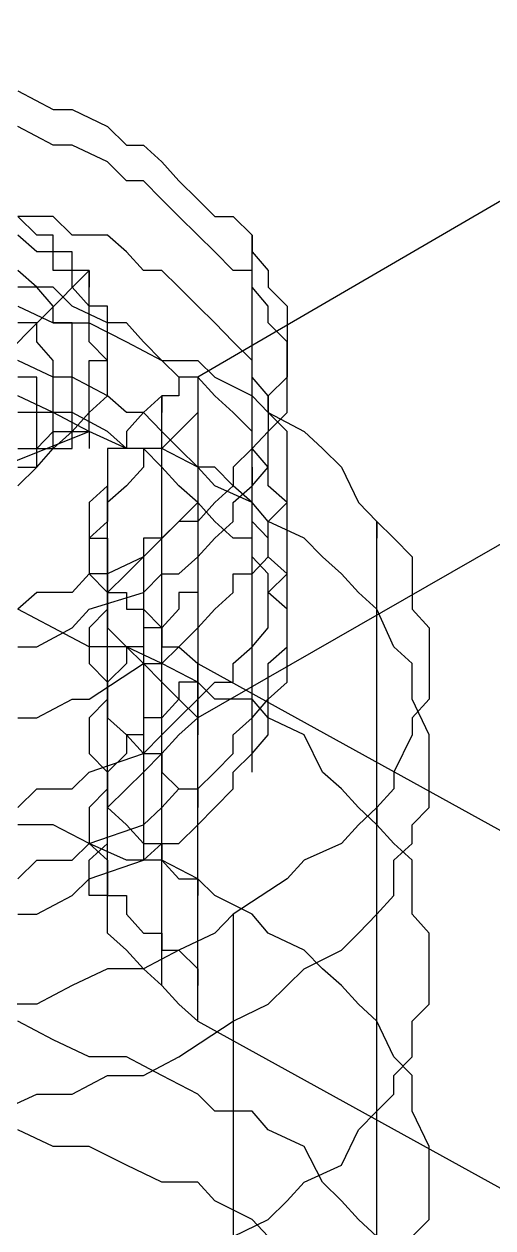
# Model space of a CAD drawing. Header units: millimetres. Extents: x 0 to 2112, y 8 to 1252.
# Drawn here: x 1460.7 to 1467.61, y 528.46 to 546.18 of the extents above; entities that cross this region are included whole.
import ezdxf

# ---------------------------------------------------------------- set-up
doc = ezdxf.new("R2010")
doc.units = ezdxf.units.MM
doc.layers.get('0').update_dxf_attribs({"linetype": 'CONTINUOUS'})

msp = doc.modelspace()

# ---------------------------------------------------------------- linework, layer by layer
at = {"color": 9}
for p, q in [((1491.77, 557.572), (1463.26, 540.985)), ((1491.77, 557.572), (1463.26, 540.985)), ((1491.77, 552.309), (1463.26, 535.972)), ((1491.77, 552.309), (1463.26, 535.972)), ((1460.61, 545.2), (1461.13, 544.925)), ((1460.61, 545.2), (1461.13, 544.925)), ((1461.13, 544.925), (1461.41, 544.925)), ((1461.13, 544.925), (1461.41, 544.925)), ((1461.41, 544.925), (1461.93, 544.675)), ((1461.41, 544.925), (1461.93, 544.675)), ((1461.13, 544.4), (1460.61, 544.675)), ((1461.93, 544.675), (1462.21, 544.4)), ((1461.93, 544.675), (1462.21, 544.4)), ((1461.41, 544.4), (1461.13, 544.4)), ((1461.93, 544.153), (1461.41, 544.4)), ((1462.21, 544.4), (1462.46, 544.4)), ((1462.21, 544.4), (1462.46, 544.4)), ((1462.46, 544.4), (1462.73, 544.153)), ((1462.46, 544.4), (1462.73, 544.153)), ((1462.21, 543.877), (1461.93, 544.153)), ((1462.73, 544.153), (1462.98, 543.877)), ((1462.73, 544.153), (1462.98, 543.877)), ((1462.46, 543.877), (1462.21, 543.877)), ((1462.73, 543.602), (1462.46, 543.877)), ((1462.98, 543.877), (1463.26, 543.602)), ((1462.98, 543.877), (1463.26, 543.602)), ((1462.98, 543.352), (1462.73, 543.602)), ((1463.26, 543.602), (1463.51, 543.352)), ((1463.26, 543.602), (1463.51, 543.352)), ((1461.13, 543.352), (1460.61, 543.352)), ((1460.89, 543.077), (1460.61, 543.352)), ((1460.89, 543.077), (1460.61, 543.352)), ((1461.41, 543.077), (1461.13, 543.352)), ((1463.26, 543.077), (1462.98, 543.352)), ((1463.51, 543.352), (1463.78, 543.352)), ((1463.51, 543.352), (1463.78, 543.352)), ((1463.78, 543.352), (1464.06, 543.077)), ((1463.78, 543.352), (1464.06, 543.077)), ((1460.89, 542.83), (1460.61, 543.077)), ((1461.13, 543.077), (1460.89, 543.077)), ((1461.13, 543.077), (1460.89, 543.077)), ((1461.13, 542.83), (1461.13, 543.077)), ((1461.13, 542.83), (1461.13, 543.077)), ((1461.93, 543.077), (1461.41, 543.077)), ((1462.21, 542.83), (1461.93, 543.077)), ((1463.51, 542.83), (1463.26, 543.077)), ((1464.06, 538.614), (1464.06, 543.077)), ((1464.06, 543.077), (1464.06, 542.83)), ((1464.06, 543.077), (1464.06, 542.83)), ((1464.06, 543.077), (1464.06, 542.83)), ((1461.13, 542.83), (1460.89, 542.83)), ((1461.41, 542.83), (1461.13, 542.83)), ((1461.13, 542.555), (1461.13, 542.83)), ((1461.41, 542.83), (1461.13, 542.83)), ((1461.41, 542.555), (1461.41, 542.83)), ((1461.41, 542.555), (1461.41, 542.83)), ((1462.46, 542.555), (1462.21, 542.83)), ((1463.78, 542.555), (1463.51, 542.83)), ((1464.06, 542.83), (1464.3, 542.555)), ((1464.06, 542.83), (1464.3, 542.555)), ((1460.34, 541.232), (1461.66, 542.555)), ((1460.89, 542.308), (1460.61, 542.555)), ((1461.41, 542.555), (1461.13, 542.555)), ((1461.66, 542.555), (1461.41, 542.555)), ((1461.41, 542.308), (1461.41, 542.555)), ((1461.66, 542.555), (1461.41, 542.555)), ((1461.66, 542.308), (1461.66, 542.555)), ((1461.66, 542.555), (1461.66, 542.308)), ((1461.66, 542.308), (1461.66, 542.555)), ((1462.73, 542.555), (1462.46, 542.555)), ((1462.98, 542.308), (1462.73, 542.555)), ((1464.06, 542.555), (1463.78, 542.555)), ((1464.06, 542.308), (1464.06, 542.555)), ((1464.3, 542.555), (1464.3, 542.308)), ((1464.3, 542.555), (1464.3, 542.308)), ((1461.13, 542.308), (1460.61, 542.308)), ((1461.13, 542.032), (1460.89, 542.308)), ((1460.89, 542.308), (1460.89, 542.308)), ((1461.41, 542.032), (1461.13, 542.308)), ((1461.66, 542.032), (1461.41, 542.308)), ((1461.66, 542.032), (1461.66, 542.308)), ((1461.66, 542.032), (1461.66, 542.308)), ((1463.26, 542.032), (1462.98, 542.308)), ((1464.3, 542.032), (1464.06, 542.308)), ((1464.3, 542.308), (1464.58, 542.032)), ((1464.3, 542.308), (1464.58, 542.032)), ((1460.61, 542.032), (1461.13, 541.786)), ((1460.61, 542.032), (1461.13, 541.786)), ((1461.13, 541.786), (1461.13, 542.032)), ((1461.13, 542.032), (1461.13, 542.032)), ((1461.93, 541.786), (1461.41, 542.032)), ((1461.93, 542.032), (1461.66, 542.032)), ((1461.66, 541.786), (1461.66, 542.032)), ((1461.66, 542.032), (1461.66, 542.032)), ((1461.93, 542.032), (1461.66, 542.032)), ((1461.93, 541.786), (1461.93, 542.032)), ((1461.93, 541.786), (1461.93, 542.032)), ((1463.51, 541.786), (1463.26, 542.032)), ((1464.3, 541.786), (1464.3, 542.032)), ((1464.58, 542.032), (1464.58, 541.786)), ((1464.58, 542.032), (1464.58, 541.786)), ((1460.89, 541.786), (1460.61, 541.786)), ((1460.89, 541.507), (1460.89, 541.786)), ((1461.13, 541.786), (1461.66, 541.786)), ((1461.13, 541.786), (1461.66, 541.786)), ((1461.41, 541.786), (1461.13, 541.786)), ((1461.41, 541.507), (1461.41, 541.786)), ((1461.66, 541.786), (1462.21, 541.507)), ((1461.66, 541.786), (1462.21, 541.507)), ((1461.66, 541.507), (1461.66, 541.786)), ((1462.21, 541.786), (1461.93, 541.786)), ((1461.93, 541.507), (1461.93, 541.786)), ((1461.93, 541.507), (1461.93, 541.786)), ((1462.46, 541.507), (1462.21, 541.786)), ((1463.78, 541.507), (1463.51, 541.786)), ((1464.58, 541.507), (1464.3, 541.786)), ((1464.58, 541.786), (1464.58, 541.507)), ((1464.58, 541.786), (1464.58, 541.507)), ((1461.13, 541.232), (1460.89, 541.507)), ((1460.89, 541.507), (1460.89, 541.507)), ((1461.41, 541.232), (1461.41, 541.507)), ((1461.93, 541.232), (1461.66, 541.507)), ((1461.66, 541.507), (1461.66, 541.507)), ((1461.93, 541.232), (1461.93, 541.507)), ((1461.93, 541.507), (1461.93, 541.507)), ((1461.93, 541.232), (1461.93, 541.507)), ((1461.93, 541.507), (1461.93, 541.507)), ((1462.21, 541.507), (1462.73, 541.232)), ((1462.21, 541.507), (1462.73, 541.232)), ((1462.73, 541.232), (1462.46, 541.507)), ((1464.06, 541.232), (1463.78, 541.507)), ((1464.58, 541.232), (1464.58, 541.507)), ((1464.58, 541.507), (1464.58, 541.232)), ((1464.58, 541.507), (1464.58, 541.232)), ((1461.13, 540.985), (1460.61, 541.232)), ((1461.13, 540.985), (1461.13, 541.232)), ((1461.13, 541.232), (1461.13, 541.232)), ((1461.41, 540.985), (1461.41, 541.232)), ((1461.41, 541.232), (1461.41, 541.232)), ((1461.66, 540.985), (1461.66, 541.232)), ((1461.66, 541.232), (1461.93, 541.232)), ((1461.93, 540.985), (1461.93, 541.232)), ((1461.93, 540.985), (1461.93, 541.232)), ((1462.73, 541.232), (1463.26, 541.232)), ((1462.73, 541.232), (1463.26, 541.232)), ((1462.98, 540.985), (1462.73, 541.232)), ((1463.26, 541.232), (1463.51, 540.985)), ((1463.26, 541.232), (1463.51, 540.985)), ((1464.06, 540.985), (1464.06, 541.232)), ((1464.58, 540.985), (1464.58, 541.232)), ((1464.58, 541.232), (1464.58, 540.985)), ((1464.58, 541.232), (1464.58, 540.985)), ((1460.89, 540.985), (1460.61, 540.985)), ((1460.89, 540.71), (1460.89, 540.985)), ((1461.41, 540.985), (1461.13, 540.985)), ((1461.13, 540.71), (1461.13, 540.985)), ((1461.13, 540.985), (1461.13, 540.985)), ((1461.93, 540.71), (1461.41, 540.985)), ((1461.41, 540.71), (1461.41, 540.985)), ((1461.41, 540.985), (1461.41, 540.985)), ((1461.66, 540.71), (1461.66, 540.985)), ((1461.93, 540.71), (1461.93, 540.985)), ((1461.93, 540.985), (1461.93, 540.985)), ((1461.93, 540.71), (1461.93, 540.985)), ((1461.93, 540.985), (1461.93, 540.985)), ((1463.26, 540.985), (1462.98, 540.985)), ((1462.98, 540.985), (1462.98, 540.71)), ((1463.26, 540.985), (1462.98, 540.985)), ((1463.26, 540.985), (1462.98, 540.985)), ((1462.98, 540.985), (1462.98, 540.71)), ((1463.51, 540.71), (1463.26, 540.985)), ((1463.26, 540.985), (1463.26, 535.972)), ((1463.26, 540.985), (1463.26, 535.972)), ((1463.51, 540.985), (1464.06, 540.71)), ((1463.51, 540.985), (1464.06, 540.71)), ((1464.3, 540.71), (1464.06, 540.985)), ((1464.58, 540.985), (1464.3, 540.71)), ((1464.58, 540.985), (1464.3, 540.71)), ((1464.58, 540.71), (1464.58, 540.985)), ((1461.13, 540.463), (1460.61, 540.71)), ((1461.13, 540.463), (1460.61, 540.71)), ((1460.89, 540.463), (1460.89, 540.71)), ((1460.89, 540.71), (1460.89, 540.71)), ((1461.13, 540.463), (1461.13, 540.71)), ((1461.13, 540.71), (1461.13, 540.71)), ((1461.41, 540.463), (1461.41, 540.71)), ((1461.66, 540.463), (1461.93, 540.71)), ((1461.66, 540.463), (1461.66, 540.71)), ((1461.66, 540.71), (1461.66, 540.71)), ((1461.66, 540.463), (1461.93, 540.71)), ((1462.21, 540.463), (1461.93, 540.71)), ((1462.73, 540.71), (1462.46, 540.463)), ((1462.73, 540.71), (1462.46, 540.463)), ((1462.98, 540.71), (1462.73, 540.71)), ((1462.73, 535.446), (1462.73, 540.71)), ((1462.73, 540.71), (1462.73, 540.463)), ((1462.98, 540.71), (1462.73, 540.71)), ((1463.78, 540.463), (1463.51, 540.71)), ((1464.06, 540.71), (1464.3, 540.463)), ((1464.06, 540.71), (1464.3, 540.463)), ((1464.3, 540.463), (1464.3, 540.71)), ((1464.3, 540.71), (1464.3, 540.463)), ((1464.3, 540.71), (1464.3, 540.463)), ((1464.58, 540.463), (1464.58, 540.71)), ((1461.13, 540.463), (1460.61, 540.463)), ((1460.89, 540.184), (1460.89, 540.463)), ((1460.89, 540.463), (1460.89, 540.463)), ((1461.66, 540.184), (1461.13, 540.463)), ((1461.41, 540.463), (1461.13, 540.463)), ((1461.41, 540.463), (1461.13, 540.463)), ((1461.13, 540.184), (1461.13, 540.463)), ((1461.13, 540.463), (1461.13, 540.463)), ((1461.93, 540.184), (1461.41, 540.463)), ((1461.93, 540.184), (1461.41, 540.463)), ((1461.41, 540.184), (1461.41, 540.463)), ((1461.41, 540.463), (1461.41, 540.463)), ((1461.41, 540.184), (1461.66, 540.463)), ((1461.66, 540.184), (1461.66, 540.463)), ((1461.66, 540.463), (1461.66, 540.463)), ((1461.66, 540.184), (1461.66, 540.463)), ((1461.66, 540.463), (1461.66, 540.463)), ((1462.46, 540.463), (1462.21, 540.184)), ((1462.46, 540.463), (1462.21, 540.463)), ((1462.46, 540.463), (1462.21, 540.184)), ((1462.46, 540.463), (1462.46, 540.463)), ((1462.73, 540.184), (1462.46, 540.463)), ((1462.46, 540.463), (1462.46, 540.463)), ((1463.26, 540.463), (1462.98, 540.184)), ((1464.06, 540.184), (1463.78, 540.463)), ((1464.3, 540.463), (1464.83, 540.184)), ((1464.3, 540.463), (1464.83, 540.184)), ((1464.58, 540.184), (1464.3, 540.463)), ((1464.3, 540.184), (1464.58, 540.463)), ((1464.3, 540.463), (1464.3, 540.184)), ((1464.3, 540.463), (1464.3, 540.184)), ((1460.34, 539.662), (1461.66, 540.184)), ((1460.89, 539.937), (1460.89, 540.184)), ((1460.89, 540.184), (1460.89, 540.184)), ((1460.89, 539.937), (1461.13, 540.184)), ((1461.13, 539.937), (1461.41, 540.184)), ((1461.13, 539.937), (1461.13, 540.184)), ((1461.13, 540.184), (1461.41, 540.184)), ((1461.13, 539.937), (1461.41, 540.184)), ((1461.41, 540.184), (1461.66, 540.184)), ((1461.41, 539.937), (1461.41, 540.184)), ((1461.41, 540.184), (1461.41, 540.184)), ((1461.41, 540.184), (1461.66, 540.184)), ((1462.21, 539.937), (1461.66, 540.184)), ((1461.66, 540.184), (1461.66, 539.937)), ((1462.21, 539.937), (1461.93, 540.184)), ((1462.21, 539.937), (1461.93, 540.184)), ((1462.21, 540.184), (1462.21, 539.937)), ((1462.21, 540.184), (1462.21, 539.937)), ((1462.98, 539.937), (1462.73, 540.184)), ((1462.98, 540.184), (1462.73, 539.937)), ((1462.98, 540.184), (1462.98, 540.184)), ((1464.06, 539.937), (1464.06, 540.184)), ((1464.3, 540.184), (1464.06, 539.937)), ((1464.3, 540.184), (1464.06, 539.937)), ((1464.3, 539.937), (1464.3, 540.184)), ((1464.58, 539.937), (1464.58, 540.184)), ((1464.83, 540.184), (1465.1, 539.937)), ((1464.83, 540.184), (1465.1, 539.937)), ((1460.61, 539.937), (1460.89, 539.937)), ((1460.89, 539.662), (1461.13, 539.937)), ((1460.89, 539.662), (1460.89, 539.937)), ((1460.89, 539.937), (1460.89, 539.937)), ((1460.89, 539.662), (1460.89, 539.937)), ((1460.89, 539.937), (1461.13, 539.937)), ((1460.89, 539.662), (1461.13, 539.937)), ((1460.89, 539.662), (1461.13, 539.937)), ((1461.13, 539.937), (1461.13, 539.937)), ((1461.13, 539.937), (1461.41, 539.937)), ((1461.13, 539.937), (1461.13, 539.937)), ((1462.21, 539.937), (1461.93, 539.937)), ((1461.93, 539.937), (1461.93, 539.662)), ((1462.21, 539.937), (1461.93, 539.937)), ((1461.93, 539.937), (1461.93, 539.662)), ((1462.73, 539.937), (1462.21, 539.937)), ((1462.46, 539.937), (1462.21, 539.937)), ((1462.46, 539.937), (1462.21, 539.937)), ((1462.73, 539.662), (1462.46, 539.937)), ((1462.73, 539.662), (1462.46, 539.937)), ((1462.73, 539.937), (1462.46, 539.937)), ((1462.46, 539.937), (1462.46, 539.662)), ((1463.26, 539.662), (1462.73, 539.937)), ((1463.26, 539.662), (1462.98, 539.937)), ((1464.06, 539.937), (1463.78, 539.662)), ((1464.06, 539.937), (1463.78, 539.662)), ((1464.3, 539.662), (1464.06, 539.937)), ((1464.3, 539.662), (1464.3, 539.937)), ((1464.58, 539.662), (1464.58, 539.937)), ((1465.1, 539.937), (1465.38, 539.662)), ((1465.1, 539.937), (1465.38, 539.662)), ((1460.61, 539.387), (1460.89, 539.662)), ((1460.61, 539.662), (1460.89, 539.662)), ((1460.61, 539.662), (1460.89, 539.662)), ((1460.61, 539.387), (1460.89, 539.662)), ((1460.61, 539.387), (1460.89, 539.662)), ((1460.89, 539.662), (1460.89, 539.662)), ((1461.93, 539.662), (1461.93, 539.387)), ((1461.93, 539.662), (1461.93, 539.387)), ((1462.46, 539.662), (1462.21, 539.387)), ((1462.98, 539.387), (1462.73, 539.662)), ((1462.98, 539.387), (1462.73, 539.662)), ((1463.51, 539.387), (1463.26, 539.662)), ((1463.51, 539.662), (1463.26, 539.662)), ((1463.78, 539.387), (1463.51, 539.662)), ((1463.78, 539.662), (1463.78, 539.387)), ((1463.78, 539.662), (1463.78, 539.387)), ((1464.06, 535.171), (1464.06, 539.662)), ((1464.06, 539.662), (1464.06, 539.387)), ((1464.06, 539.387), (1464.3, 539.662)), ((1464.3, 539.387), (1464.3, 539.662)), ((1464.58, 539.387), (1464.58, 539.662)), ((1465.38, 539.662), (1465.63, 539.14)), ((1465.38, 539.662), (1465.63, 539.14)), ((1461.93, 539.387), (1461.66, 539.14)), ((1461.93, 539.387), (1461.66, 539.14)), ((1461.93, 534.398), (1461.93, 539.387)), ((1461.93, 539.387), (1461.93, 539.14)), ((1462.21, 539.387), (1461.93, 539.14)), ((1462.21, 539.387), (1462.21, 539.387)), ((1463.26, 539.14), (1462.98, 539.387)), ((1463.26, 539.14), (1462.98, 539.387)), ((1464.06, 539.14), (1463.51, 539.387)), ((1463.78, 539.387), (1463.51, 539.14)), ((1463.78, 539.387), (1463.51, 539.14)), ((1464.06, 539.14), (1463.78, 539.387)), ((1463.78, 539.14), (1464.06, 539.387)), ((1464.58, 539.14), (1464.3, 539.387)), ((1464.58, 539.14), (1464.58, 539.387)), ((1461.66, 539.14), (1461.66, 539.14)), ((1461.66, 539.14), (1461.66, 538.861)), ((1461.66, 539.14), (1461.66, 539.14)), ((1461.66, 539.14), (1461.66, 538.861)), ((1461.93, 539.14), (1461.93, 538.861)), ((1463.26, 539.14), (1462.98, 538.861)), ((1463.51, 538.861), (1463.26, 539.14)), ((1463.51, 539.14), (1463.26, 538.861)), ((1463.51, 538.861), (1463.26, 539.14)), ((1463.51, 539.14), (1463.26, 538.861)), ((1463.78, 538.861), (1463.78, 539.14)), ((1464.3, 538.861), (1464.06, 539.14)), ((1464.06, 538.861), (1464.06, 539.14)), ((1464.3, 538.861), (1464.58, 539.14)), ((1464.58, 538.861), (1464.58, 539.14)), ((1465.63, 539.14), (1465.9, 538.861)), ((1465.63, 539.14), (1465.9, 538.861)), ((1461.66, 538.861), (1461.66, 538.614)), ((1461.93, 538.861), (1461.66, 538.614)), ((1461.66, 538.861), (1461.66, 538.614)), ((1461.93, 538.861), (1461.93, 538.861)), ((1462.98, 538.861), (1462.46, 538.339)), ((1462.98, 538.861), (1462.46, 538.339)), ((1462.98, 538.861), (1462.73, 538.614)), ((1463.26, 538.861), (1462.98, 538.861)), ((1463.26, 538.861), (1462.98, 538.861)), ((1462.98, 538.861), (1462.98, 538.861)), ((1463.78, 538.614), (1463.51, 538.861)), ((1463.51, 538.614), (1463.78, 538.861)), ((1463.78, 538.614), (1463.51, 538.861)), ((1464.3, 538.614), (1464.06, 538.861)), ((1464.83, 538.614), (1464.3, 538.861)), ((1464.3, 538.614), (1464.3, 538.861)), ((1464.58, 538.614), (1464.58, 538.861)), ((1465.9, 526.768), (1465.9, 538.861)), ((1465.9, 538.861), (1465.9, 538.614)), ((1465.9, 538.861), (1466.15, 538.614)), ((1465.9, 538.861), (1466.15, 538.614)), ((1461.66, 538.614), (1461.93, 538.614)), ((1461.66, 538.614), (1461.66, 538.339)), ((1461.66, 538.614), (1461.93, 538.614)), ((1461.93, 538.614), (1461.93, 538.339)), ((1461.93, 538.614), (1461.93, 538.339)), ((1462.73, 538.614), (1462.46, 538.614)), ((1462.46, 538.614), (1462.46, 538.339)), ((1463.26, 538.339), (1463.51, 538.614)), ((1464.06, 538.614), (1463.78, 538.614)), ((1464.06, 538.614), (1463.78, 538.614)), ((1464.06, 538.339), (1464.06, 538.614)), ((1464.06, 538.339), (1464.06, 538.614)), ((1464.3, 538.339), (1464.3, 538.614)), ((1464.3, 538.339), (1464.3, 538.614)), ((1464.58, 538.339), (1464.58, 538.614)), ((1465.1, 538.339), (1464.83, 538.614)), ((1466.15, 538.614), (1466.42, 538.339)), ((1466.15, 538.614), (1466.42, 538.339)), ((1461.66, 538.339), (1461.66, 538.339)), ((1461.66, 538.339), (1461.66, 538.092)), ((1461.93, 538.339), (1461.93, 538.092)), ((1462.46, 538.339), (1461.93, 538.092)), ((1462.46, 538.339), (1461.93, 538.092)), ((1461.93, 533.079), (1461.93, 538.339)), ((1461.93, 538.339), (1461.93, 538.092)), ((1461.93, 538.339), (1461.93, 538.092)), ((1462.46, 538.339), (1462.21, 538.092)), ((1462.46, 538.339), (1462.46, 533.876)), ((1462.46, 538.339), (1462.46, 533.876)), ((1462.98, 538.092), (1463.26, 538.339)), ((1464.3, 538.092), (1464.06, 538.339)), ((1464.06, 538.092), (1464.3, 538.339)), ((1464.3, 538.092), (1464.06, 538.339)), ((1464.58, 538.092), (1464.3, 538.339)), ((1464.58, 538.092), (1464.58, 538.339)), ((1465.38, 538.092), (1465.1, 538.339)), ((1466.42, 538.339), (1466.42, 538.092)), ((1466.42, 538.339), (1466.42, 538.092)), ((1461.66, 538.092), (1461.41, 537.817)), ((1461.66, 538.092), (1461.41, 537.817)), ((1461.93, 538.092), (1461.66, 538.092)), ((1461.93, 538.092), (1461.66, 538.092)), ((1461.66, 538.092), (1461.93, 537.817)), ((1461.93, 538.092), (1461.93, 537.817)), ((1462.21, 538.092), (1461.93, 537.817)), ((1461.93, 538.092), (1461.93, 537.817)), ((1462.21, 538.092), (1462.21, 538.092)), ((1462.46, 537.817), (1462.73, 538.092)), ((1462.73, 538.092), (1462.98, 538.092)), ((1463.78, 537.817), (1463.78, 538.092)), ((1463.78, 538.092), (1464.06, 538.092)), ((1464.3, 537.817), (1464.3, 538.092)), ((1464.3, 537.817), (1464.58, 538.092)), ((1464.3, 537.817), (1464.3, 538.092)), ((1464.58, 537.817), (1464.58, 538.092)), ((1465.63, 537.817), (1465.38, 538.092)), ((1466.42, 538.092), (1466.42, 537.57)), ((1466.42, 538.092), (1466.42, 537.57)), ((1460.89, 537.817), (1460.61, 537.57)), ((1460.89, 537.817), (1460.61, 537.57)), ((1461.41, 537.817), (1460.89, 537.817)), ((1461.41, 537.817), (1460.89, 537.817)), ((1461.66, 537.57), (1462.46, 537.817)), ((1461.93, 537.817), (1462.21, 537.817)), ((1461.93, 537.817), (1461.93, 537.57)), ((1461.93, 537.817), (1461.93, 537.57)), ((1461.93, 537.817), (1462.21, 537.817)), ((1462.21, 537.817), (1462.21, 537.57)), ((1462.21, 537.817), (1462.21, 537.57)), ((1462.46, 537.817), (1462.46, 537.57)), ((1463.26, 537.817), (1462.98, 537.817)), ((1462.98, 537.817), (1462.98, 537.57)), ((1463.51, 537.57), (1463.78, 537.817)), ((1464.58, 537.57), (1464.3, 537.817)), ((1464.3, 537.57), (1464.3, 537.817)), ((1464.58, 537.57), (1464.3, 537.817)), ((1464.58, 537.57), (1464.58, 537.817)), ((1465.9, 537.57), (1465.63, 537.817)), ((1461.13, 537.295), (1460.61, 537.57)), ((1461.41, 537.295), (1461.66, 537.57)), ((1461.93, 537.57), (1461.66, 537.295)), ((1461.93, 537.57), (1461.93, 537.57)), ((1461.93, 537.57), (1461.93, 537.57)), ((1461.93, 537.57), (1461.93, 537.295)), ((1462.21, 537.57), (1462.46, 537.57)), ((1462.21, 537.57), (1462.46, 537.57)), ((1462.46, 537.57), (1462.73, 537.295)), ((1462.46, 537.57), (1462.73, 537.295)), ((1462.98, 537.57), (1462.73, 537.295)), ((1463.26, 537.295), (1463.51, 537.57)), ((1464.3, 537.295), (1464.3, 537.57)), ((1464.58, 537.295), (1464.58, 537.57)), ((1464.58, 537.295), (1464.58, 537.57)), ((1464.58, 537.295), (1464.58, 537.57)), ((1466.15, 537.016), (1465.9, 537.57)), ((1466.42, 537.57), (1466.67, 537.295)), ((1466.42, 537.57), (1466.67, 537.295)), ((1460.89, 537.016), (1461.41, 537.295)), ((1461.66, 537.016), (1461.13, 537.295)), ((1461.66, 537.295), (1461.66, 537.016)), ((1461.93, 537.295), (1462.21, 537.016)), ((1462.73, 537.295), (1462.46, 537.295)), ((1462.46, 537.295), (1462.46, 537.016)), ((1462.73, 537.295), (1462.73, 537.016)), ((1462.73, 532.031), (1462.73, 537.295)), ((1462.73, 537.295), (1462.73, 537.016)), ((1462.73, 537.295), (1462.73, 537.016)), ((1462.98, 537.016), (1463.26, 537.295)), ((1464.06, 537.016), (1464.3, 537.295)), ((1464.58, 537.016), (1464.58, 537.295)), ((1464.58, 537.016), (1464.58, 537.295)), ((1464.58, 537.016), (1464.58, 537.295)), ((1466.67, 537.295), (1466.67, 537.016)), ((1466.67, 537.295), (1466.67, 537.016)), ((1460.61, 537.016), (1460.89, 537.016)), ((1462.21, 537.016), (1461.66, 537.016)), ((1461.66, 537.016), (1461.66, 537.016)), ((1461.66, 537.016), (1461.66, 536.769)), ((1462.73, 536.769), (1462.21, 537.016)), ((1462.46, 537.016), (1462.21, 537.016)), ((1462.21, 537.016), (1462.21, 536.769)), ((1462.21, 537.016), (1462.21, 537.016)), ((1462.21, 537.016), (1462.46, 536.769)), ((1462.73, 537.016), (1462.98, 537.016)), ((1462.73, 536.769), (1462.98, 537.016)), ((1462.73, 537.016), (1462.98, 537.016)), ((1462.98, 537.016), (1463.26, 536.769)), ((1462.98, 537.016), (1463.26, 536.769)), ((1463.78, 536.769), (1464.06, 537.016)), ((1464.3, 536.769), (1464.58, 537.016)), ((1464.58, 536.769), (1464.58, 537.016)), ((1464.58, 536.769), (1464.58, 537.016)), ((1466.42, 536.769), (1466.15, 537.016)), ((1466.67, 537.016), (1466.67, 536.494)), ((1466.67, 537.016), (1466.67, 536.494)), ((1461.66, 536.247), (1462.46, 536.769)), ((1461.66, 536.769), (1461.93, 536.494)), ((1462.21, 536.769), (1461.93, 536.494)), ((1462.46, 536.769), (1462.73, 536.769)), ((1462.46, 536.769), (1462.46, 536.494)), ((1462.46, 536.769), (1462.73, 536.494)), ((1463.26, 536.494), (1462.73, 536.769)), ((1463.26, 536.769), (1470.91, 532.553)), ((1463.26, 531.506), (1463.26, 536.769)), ((1463.26, 536.769), (1470.91, 532.553)), ((1463.26, 531.506), (1463.26, 536.769)), ((1463.78, 536.494), (1463.78, 536.769)), ((1464.3, 536.494), (1464.3, 536.769)), ((1464.58, 536.494), (1464.58, 536.769)), ((1464.58, 536.494), (1464.58, 536.769)), ((1466.42, 536.494), (1466.42, 536.769)), ((1461.93, 536.494), (1461.93, 536.494)), ((1461.93, 536.494), (1461.93, 536.247)), ((1461.93, 536.494), (1461.93, 536.247)), ((1462.73, 536.494), (1462.73, 536.494)), ((1462.73, 536.494), (1462.98, 536.247)), ((1463.26, 536.494), (1462.98, 536.494)), ((1462.98, 536.494), (1462.98, 536.247)), ((1463.51, 536.247), (1463.26, 536.494)), ((1463.26, 536.247), (1463.51, 536.494)), ((1463.51, 536.494), (1463.78, 536.494)), ((1464.3, 536.247), (1464.58, 536.494)), ((1464.3, 536.247), (1464.3, 536.494)), ((1464.3, 536.247), (1464.58, 536.494)), ((1466.42, 536.247), (1466.42, 536.494)), ((1466.67, 536.494), (1466.67, 536.247)), ((1466.67, 536.494), (1466.67, 536.247)), ((1460.89, 535.972), (1461.41, 536.247)), ((1461.41, 536.247), (1461.66, 536.247)), ((1461.93, 536.247), (1461.66, 535.972)), ((1461.93, 536.247), (1461.93, 536.247)), ((1461.93, 536.247), (1461.93, 535.972)), ((1462.98, 536.247), (1462.73, 535.972)), ((1462.98, 535.972), (1463.26, 536.247)), ((1462.98, 536.247), (1463.26, 535.972)), ((1464.06, 536.247), (1463.51, 536.247)), ((1464.3, 535.972), (1464.06, 536.247)), ((1464.06, 535.972), (1464.3, 536.247)), ((1464.3, 535.972), (1464.3, 536.247)), ((1464.3, 535.972), (1464.3, 536.247)), ((1466.67, 535.721), (1466.42, 536.247)), ((1466.67, 536.247), (1466.42, 535.972)), ((1466.67, 536.247), (1466.42, 535.972)), ((1460.61, 535.972), (1460.89, 535.972)), ((1461.66, 535.972), (1461.66, 535.721)), ((1461.93, 535.972), (1462.21, 535.721)), ((1462.73, 535.972), (1462.46, 535.972)), ((1462.46, 535.972), (1462.46, 535.721)), ((1462.73, 535.721), (1462.98, 535.972)), ((1462.98, 535.721), (1463.26, 535.972)), ((1462.98, 535.721), (1463.26, 535.972)), ((1463.26, 535.972), (1463.26, 535.721)), ((1463.78, 535.721), (1464.06, 535.972)), ((1464.83, 535.721), (1464.3, 535.972)), ((1464.3, 535.721), (1464.3, 535.972)), ((1464.3, 535.721), (1464.3, 535.972)), ((1466.42, 535.972), (1466.42, 535.721)), ((1466.42, 535.972), (1466.42, 535.721)), ((1461.66, 535.721), (1461.66, 535.721)), ((1461.66, 535.721), (1461.66, 535.446)), ((1462.46, 535.721), (1462.21, 535.721)), ((1462.21, 535.721), (1462.21, 535.446)), ((1462.21, 535.721), (1462.21, 535.721)), ((1462.21, 535.721), (1462.46, 535.446)), ((1462.46, 535.446), (1462.73, 535.721)), ((1462.73, 535.446), (1462.98, 535.721)), ((1462.73, 535.446), (1462.98, 535.721)), ((1463.78, 535.446), (1463.78, 535.721)), ((1464.06, 535.446), (1464.3, 535.721)), ((1464.06, 535.446), (1464.3, 535.721)), ((1465.1, 535.171), (1464.83, 535.721)), ((1466.42, 535.721), (1466.15, 535.171)), ((1466.42, 535.721), (1466.15, 535.171)), ((1466.67, 535.446), (1466.67, 535.721)), ((1461.66, 535.171), (1462.46, 535.446)), ((1461.66, 535.446), (1461.93, 535.171)), ((1462.21, 535.446), (1461.93, 535.171)), ((1462.46, 535.171), (1462.73, 535.446)), ((1462.46, 535.446), (1462.46, 535.171)), ((1462.46, 535.446), (1462.73, 535.446)), ((1462.46, 535.171), (1462.73, 535.446)), ((1462.73, 535.446), (1462.73, 535.446)), ((1462.73, 535.446), (1462.73, 535.171)), ((1462.73, 535.446), (1462.73, 535.446)), ((1463.51, 535.171), (1463.78, 535.446)), ((1463.78, 535.171), (1464.06, 535.446)), ((1463.78, 535.171), (1464.06, 535.446)), ((1466.67, 535.171), (1466.67, 535.446)), ((1461.41, 534.924), (1461.66, 535.171)), ((1461.93, 535.171), (1461.93, 535.171)), ((1461.93, 535.171), (1461.93, 534.924)), ((1461.93, 535.171), (1461.93, 535.171)), ((1461.93, 535.171), (1461.93, 534.924)), ((1462.21, 534.924), (1462.46, 535.171)), ((1462.21, 534.924), (1462.46, 535.171)), ((1462.73, 535.171), (1462.98, 534.924)), ((1463.26, 534.924), (1463.51, 535.171)), ((1463.78, 534.924), (1463.78, 535.171)), ((1463.78, 534.924), (1463.78, 535.171)), ((1465.38, 534.924), (1465.1, 535.171)), ((1466.15, 535.171), (1466.15, 534.924)), ((1466.15, 535.171), (1466.15, 534.924)), ((1466.67, 534.649), (1466.67, 535.171)), ((1460.61, 534.649), (1460.89, 534.924)), ((1460.89, 534.924), (1461.41, 534.924)), ((1461.93, 534.924), (1461.66, 534.649)), ((1461.93, 534.649), (1462.21, 534.924)), ((1461.93, 534.924), (1461.93, 534.649)), ((1461.93, 534.649), (1462.21, 534.924)), ((1462.21, 534.924), (1462.21, 534.924)), ((1462.21, 534.924), (1462.21, 534.924)), ((1462.73, 534.649), (1462.98, 534.924)), ((1462.98, 534.924), (1463.26, 534.924)), ((1462.98, 534.924), (1463.26, 534.924)), ((1463.26, 534.924), (1463.26, 534.649)), ((1463.51, 534.649), (1463.78, 534.924)), ((1463.51, 534.649), (1463.78, 534.924)), ((1465.63, 534.649), (1465.38, 534.924)), ((1466.15, 534.924), (1465.9, 534.649)), ((1466.15, 534.924), (1465.9, 534.649)), ((1461.66, 534.649), (1461.66, 534.398)), ((1461.93, 534.398), (1461.93, 534.649)), ((1461.93, 534.649), (1462.21, 534.398)), ((1461.93, 534.398), (1461.93, 534.649)), ((1462.46, 534.398), (1462.73, 534.649)), ((1463.26, 534.398), (1463.51, 534.649)), ((1463.26, 534.398), (1463.51, 534.649)), ((1465.9, 534.398), (1465.63, 534.649)), ((1465.9, 534.649), (1465.63, 534.398)), ((1465.9, 534.649), (1465.63, 534.398)), ((1465.9, 522.552), (1465.9, 534.649)), ((1465.9, 534.649), (1465.9, 534.398)), ((1466.42, 534.398), (1466.67, 534.649)), ((1461.13, 534.398), (1460.61, 534.398)), ((1461.66, 534.123), (1461.13, 534.398)), ((1461.66, 534.123), (1462.46, 534.398)), ((1461.66, 534.398), (1461.66, 534.398)), ((1461.66, 534.398), (1461.66, 534.123)), ((1461.93, 534.123), (1461.93, 534.398)), ((1461.93, 534.398), (1461.93, 534.398)), ((1461.93, 534.123), (1461.93, 534.398)), ((1461.93, 534.398), (1461.93, 534.398)), ((1462.21, 534.398), (1462.21, 534.398)), ((1462.21, 534.398), (1462.46, 534.123)), ((1462.46, 534.398), (1462.46, 534.123)), ((1462.98, 534.123), (1463.26, 534.398)), ((1462.98, 534.123), (1463.26, 534.398)), ((1465.63, 534.398), (1465.38, 534.123)), ((1465.63, 534.398), (1465.38, 534.123)), ((1466.15, 534.123), (1465.9, 534.398)), ((1466.42, 534.123), (1466.42, 534.398)), ((1461.41, 533.876), (1461.66, 534.123)), ((1461.66, 533.876), (1461.93, 534.123)), ((1462.21, 533.876), (1461.66, 534.123)), ((1461.66, 534.123), (1461.93, 533.876)), ((1461.66, 533.876), (1461.93, 534.123)), ((1462.46, 533.876), (1462.73, 534.123)), ((1462.46, 533.876), (1462.73, 534.123)), ((1462.46, 534.123), (1462.73, 534.123)), ((1462.73, 534.123), (1462.98, 534.123)), ((1462.73, 534.123), (1462.98, 534.123)), ((1462.73, 534.123), (1462.73, 533.876)), ((1465.38, 534.123), (1464.83, 533.876)), ((1465.38, 534.123), (1464.83, 533.876)), ((1466.42, 533.876), (1466.15, 534.123)), ((1466.15, 533.876), (1466.42, 534.123)), ((1460.61, 533.601), (1460.89, 533.876)), ((1460.89, 533.876), (1461.41, 533.876)), ((1461.66, 533.601), (1461.66, 533.876)), ((1461.66, 533.876), (1461.66, 533.876)), ((1461.66, 533.601), (1462.46, 533.876)), ((1461.66, 533.601), (1462.46, 533.876)), ((1461.66, 533.601), (1461.66, 533.876)), ((1461.66, 533.876), (1461.66, 533.876)), ((1461.93, 533.876), (1461.93, 533.876)), ((1461.93, 533.876), (1461.93, 533.601)), ((1462.73, 533.876), (1462.21, 533.876)), ((1463.26, 533.601), (1462.73, 533.876)), ((1462.73, 533.876), (1462.98, 533.601)), ((1464.83, 533.876), (1464.58, 533.601)), ((1464.83, 533.876), (1464.58, 533.601)), ((1466.15, 533.354), (1466.15, 533.876)), ((1466.42, 533.354), (1466.42, 533.876)), ((1461.41, 533.354), (1461.66, 533.601)), ((1461.41, 533.354), (1461.66, 533.601)), ((1461.66, 533.354), (1461.66, 533.601)), ((1461.66, 533.354), (1461.66, 533.601)), ((1461.93, 533.601), (1461.93, 533.354)), ((1462.98, 533.601), (1463.26, 533.601)), ((1463.51, 533.354), (1463.26, 533.601)), ((1463.26, 533.601), (1463.26, 533.354)), ((1464.58, 533.601), (1463.78, 533.079)), ((1464.58, 533.601), (1463.78, 533.079)), ((1460.89, 533.079), (1461.41, 533.354)), ((1460.89, 533.079), (1461.41, 533.354)), ((1461.93, 533.354), (1461.66, 533.354)), ((1461.93, 533.354), (1461.66, 533.354)), ((1461.93, 533.079), (1461.93, 533.354)), ((1461.93, 533.354), (1462.21, 533.354)), ((1461.93, 533.079), (1461.93, 533.354)), ((1462.21, 533.354), (1462.21, 533.079)), ((1464.06, 533.079), (1463.51, 533.354)), ((1465.9, 533.079), (1466.15, 533.354)), ((1466.42, 533.079), (1466.42, 533.354)), ((1460.61, 533.079), (1460.89, 533.079)), ((1460.61, 533.079), (1460.89, 533.079)), ((1461.93, 532.8), (1461.93, 533.079)), ((1461.93, 532.8), (1461.93, 533.079)), ((1462.21, 533.079), (1462.46, 532.8)), ((1463.78, 533.079), (1463.51, 532.8)), ((1463.78, 533.079), (1463.51, 532.8)), ((1463.78, 533.079), (1463.78, 520.954)), ((1463.78, 533.079), (1463.78, 520.954)), ((1464.3, 532.8), (1464.06, 533.079)), ((1465.63, 532.8), (1465.9, 533.079)), ((1466.67, 532.8), (1466.42, 533.079)), ((1462.21, 532.553), (1461.93, 532.8)), ((1462.21, 532.553), (1461.93, 532.8)), ((1462.46, 532.8), (1462.73, 532.8)), ((1462.73, 532.8), (1462.73, 532.553)), ((1463.51, 532.8), (1462.98, 532.553)), ((1463.51, 532.8), (1462.98, 532.553)), ((1464.83, 532.553), (1464.3, 532.8)), ((1465.38, 532.553), (1465.63, 532.8)), ((1466.67, 532.553), (1466.67, 532.8)), ((1462.46, 532.278), (1462.21, 532.553)), ((1462.21, 532.553), (1462.21, 532.553)), ((1462.46, 532.278), (1462.21, 532.553)), ((1462.21, 532.553), (1462.21, 532.553)), ((1462.98, 532.553), (1462.46, 532.278)), ((1462.98, 532.553), (1462.46, 532.278)), ((1462.73, 532.553), (1462.98, 532.553)), ((1462.98, 532.553), (1463.26, 532.278)), ((1465.1, 532.278), (1464.83, 532.553)), ((1464.83, 532.278), (1465.38, 532.553)), ((1466.67, 532.031), (1466.67, 532.553)), ((1461.93, 532.278), (1461.41, 532.031)), ((1461.93, 532.278), (1461.41, 532.031)), ((1462.46, 532.278), (1461.93, 532.278)), ((1462.46, 532.278), (1461.93, 532.278)), ((1462.73, 532.031), (1462.46, 532.278)), ((1462.46, 532.278), (1462.46, 532.278)), ((1462.73, 532.031), (1462.46, 532.278)), ((1462.46, 532.278), (1462.46, 532.278)), ((1463.26, 532.278), (1463.26, 532.031)), ((1464.58, 532.031), (1464.83, 532.278)), ((1465.38, 532.031), (1465.1, 532.278)), ((1461.41, 532.031), (1460.89, 531.756)), ((1461.41, 532.031), (1460.89, 531.756)), ((1462.98, 531.756), (1462.73, 532.031)), ((1462.98, 531.756), (1462.73, 532.031)), ((1464.3, 531.756), (1464.58, 532.031)), ((1465.63, 531.756), (1465.38, 532.031)), ((1466.67, 531.756), (1466.67, 532.031)), ((1460.89, 531.756), (1460.34, 531.756)), ((1460.89, 531.756), (1460.34, 531.756)), ((1463.26, 531.506), (1462.98, 531.756)), ((1462.98, 531.756), (1462.98, 531.756)), ((1463.26, 531.506), (1462.98, 531.756)), ((1462.98, 531.756), (1462.98, 531.756)), ((1463.78, 531.506), (1464.3, 531.756)), ((1465.9, 531.506), (1465.63, 531.756)), ((1466.42, 531.506), (1466.67, 531.756)), ((1461.13, 531.23), (1460.61, 531.506)), ((1462.98, 530.983), (1463.78, 531.506)), ((1463.26, 531.506), (1470.91, 527.29)), ((1463.26, 531.506), (1470.91, 527.29)), ((1463.78, 531.506), (1463.78, 531.23)), ((1466.15, 530.983), (1465.9, 531.506)), ((1466.42, 530.983), (1466.42, 531.506)), ((1461.66, 530.983), (1461.13, 531.23)), ((1462.21, 530.983), (1461.66, 530.983)), ((1462.73, 530.708), (1462.21, 530.983)), ((1462.46, 530.708), (1462.98, 530.983)), ((1466.42, 530.708), (1466.15, 530.983)), ((1466.15, 530.708), (1466.42, 530.983)), ((1461.41, 530.433), (1461.93, 530.708)), ((1461.93, 530.708), (1462.46, 530.708)), ((1463.26, 530.433), (1462.73, 530.708)), ((1466.15, 530.433), (1466.15, 530.708)), ((1466.42, 530.433), (1466.42, 530.708)), ((1460.34, 530.183), (1460.89, 530.433)), ((1460.89, 530.433), (1461.41, 530.433)), ((1463.51, 530.183), (1463.26, 530.433)), ((1465.9, 530.183), (1466.15, 530.433)), ((1466.42, 530.183), (1466.42, 530.433)), ((1464.06, 530.183), (1463.51, 530.183)), ((1464.3, 529.907), (1464.06, 530.183)), ((1465.63, 529.907), (1465.9, 530.183)), ((1466.67, 529.661), (1466.42, 530.183)), ((1461.13, 529.661), (1460.61, 529.907)), ((1461.13, 529.661), (1460.61, 529.907)), ((1464.83, 529.661), (1464.3, 529.907)), ((1465.38, 529.385), (1465.63, 529.907)), ((1461.66, 529.661), (1461.13, 529.661)), ((1461.66, 529.661), (1461.13, 529.661)), ((1462.21, 529.385), (1461.66, 529.661)), ((1462.21, 529.385), (1461.66, 529.661)), ((1465.1, 529.138), (1464.83, 529.661)), ((1466.67, 529.385), (1466.67, 529.661)), ((1462.73, 529.138), (1462.21, 529.385)), ((1462.73, 529.138), (1462.21, 529.385)), ((1464.83, 529.138), (1465.38, 529.385)), ((1466.67, 529.138), (1466.67, 529.385)), ((1463.26, 529.138), (1462.73, 529.138)), ((1463.26, 529.138), (1462.73, 529.138)), ((1463.51, 528.863), (1463.26, 529.138)), ((1463.51, 528.863), (1463.26, 529.138)), ((1464.58, 528.863), (1464.83, 529.138)), ((1465.38, 528.863), (1465.1, 529.138)), ((1466.67, 528.588), (1466.67, 529.138)), ((1464.06, 528.588), (1463.51, 528.863)), ((1464.06, 528.588), (1463.51, 528.863)), ((1464.3, 528.588), (1464.58, 528.863)), ((1465.63, 528.588), (1465.38, 528.863)), ((1463.78, 528.338), (1464.3, 528.588)), ((1464.3, 528.338), (1464.06, 528.588)), ((1464.3, 528.338), (1464.06, 528.588)), ((1465.9, 528.338), (1465.63, 528.588)), ((1466.42, 528.338), (1466.67, 528.588))]:
    msp.add_line(p, q, dxfattribs=at)

doc.saveas('drawing.dxf')
